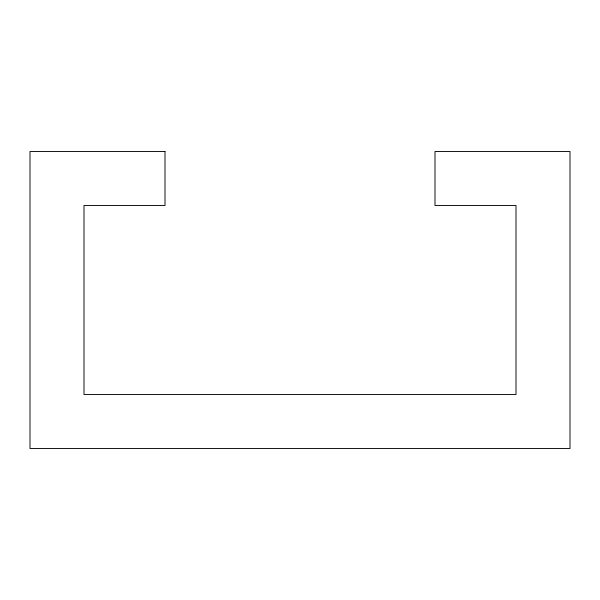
<?xml version="1.0" encoding="UTF-8"?>
<svg xmlns="http://www.w3.org/2000/svg" width="600" height="600" viewBox="0 0 600 600"><rect width="100%" height="100%" fill="white"/><g stroke="black" fill="none" stroke-linecap="round" stroke-linejoin="round"><path stroke-width="0.9" d="M165 151.5L30 151.5L30 448.5L570 448.5L570 151.5L435 151.5L435 205.5L516 205.5L516 394.5L84 394.5L84 205.5L165 205.5L165 151.5"/></g></svg>
